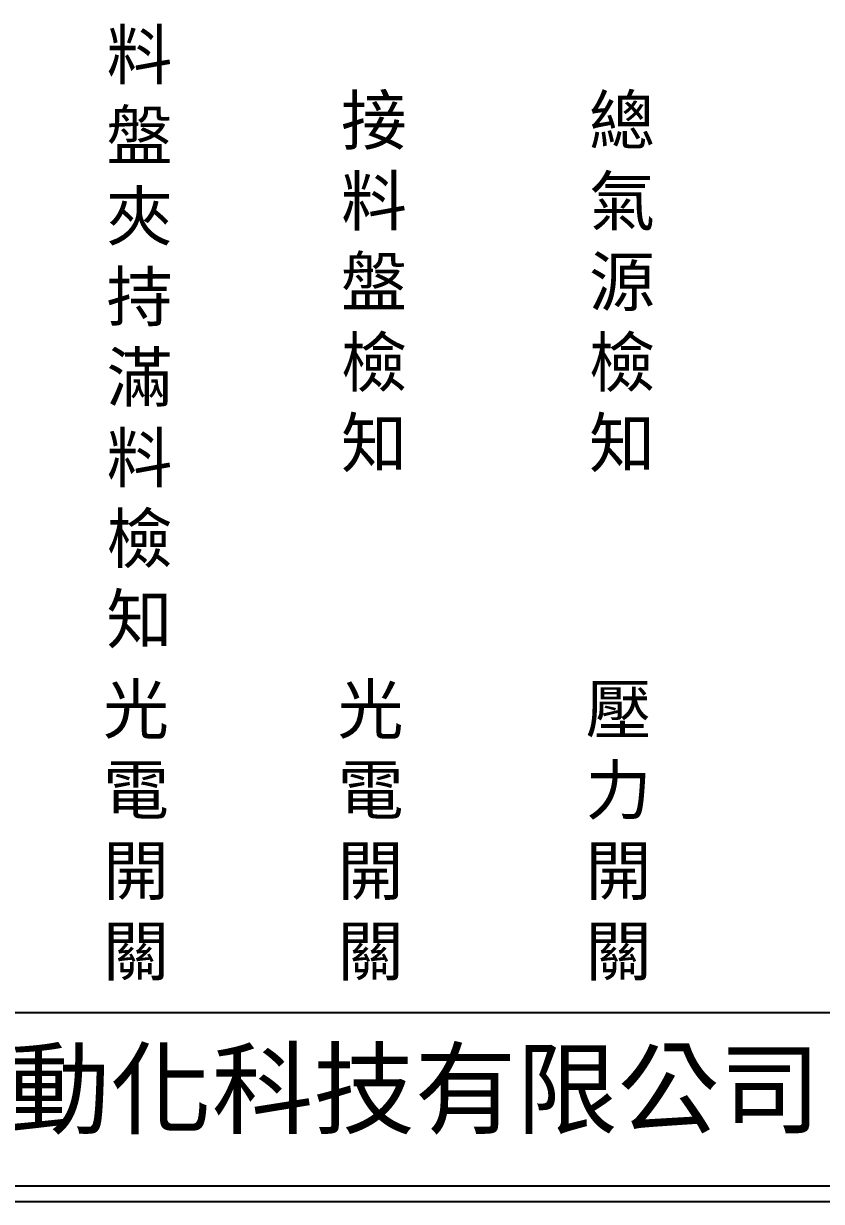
# Model space of a CAD drawing. Extents: x 275 to 562, y 265 to 469.
# Drawn here: x 339.2 to 403.6, y 264.9 to 359.9 of the extents above; entities that cross this region are included whole.
import ezdxf

# ---------------------------------------------------------------- set-up
doc = ezdxf.new("R2010")
doc.units = 0
doc.layers.add('圖框層', color=7, linetype='CONTINUOUS')
doc.layers.add('標尺寸層', color=3, linetype='CONTINUOUS')
doc.styles.add('CNS', font='romanc.shx', dxfattribs={"bigfont": 'chineset.shx'})
doc.styles.add('STSL', font='kaiu.ttf')

msp = doc.modelspace()

# ---------------------------------------------------------------- linework, layer by layer
at = {"layer": '圖框層', "color": 7}
for p, q in [((276.148, 280.195), (560.648, 280.195)), ((276.148, 266.195), (560.648, 266.195)), ((274.898, 264.945), (561.898, 264.945))]:
    msp.add_line(p, q, dxfattribs=at)

# ---------------------------------------------------------------- texts
at = {"layer": '圖框層', "color": 4, "style": 'STSL'}
msp.add_text('泓陞自動化科技有限公司', height=6, dxfattribs=at).set_placement((313.501, 271.022))
at = {"layer": '標尺寸層', "color": 7, "char_height": 3.9, "width": 4.96081, "attachment_point": 5, "style": 'CNS'}
for s, insert in [('{\\fDFKai-SB|b0|i0|c136|p65;料盤夾持滿料檢知}', (348.585, 334.46)), ('{\\fDFKai-SB|b0|i0|c136|p65;接料盤檢知}', (367.501, 338.918)), ('{\\fDFKai-SB|b0|i0|c136|p65;總氣源檢知}', (387.501, 338.918)), ('{\\fDFKai-SB|b0|i0|c136|p65;光電開關}', (348.31, 294.665)), ('{\\fDFKai-SB|b0|i0|c136|p65;光電開關}', (367.226, 294.665)), ('{\\fDFKai-SB|b0|i0|c136|p65;壓力開關}', (387.226, 294.665))]:
    msp.add_mtext(s, dxfattribs=dict(at, insert=insert))

doc.saveas('drawing.dxf')
